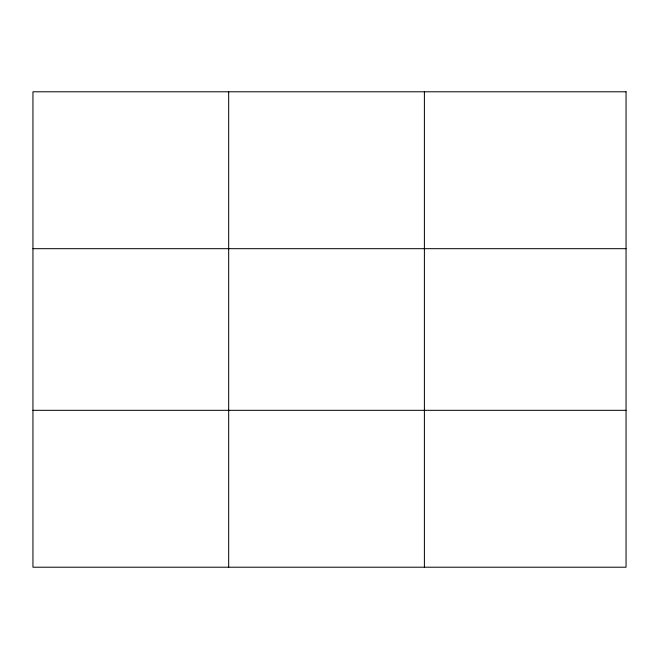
<?xml version="1.0" encoding="UTF-8"?>
<svg xmlns="http://www.w3.org/2000/svg" width="659" height="659" viewBox="0 0 659 659"><rect width="100%" height="100%" fill="white"/><g stroke="black" fill="none" stroke-linecap="round" stroke-linejoin="round"><path stroke-width="0.99" d="M228.673 91.79L228.673 567.21M424.396 91.79L424.396 567.21M32.95 248.682L626.05 248.682M32.95 410.318L626.05 410.318M626.05 91.79L626.05 567.21L32.95 567.21L32.95 91.79L626.05 91.79"/></g></svg>
